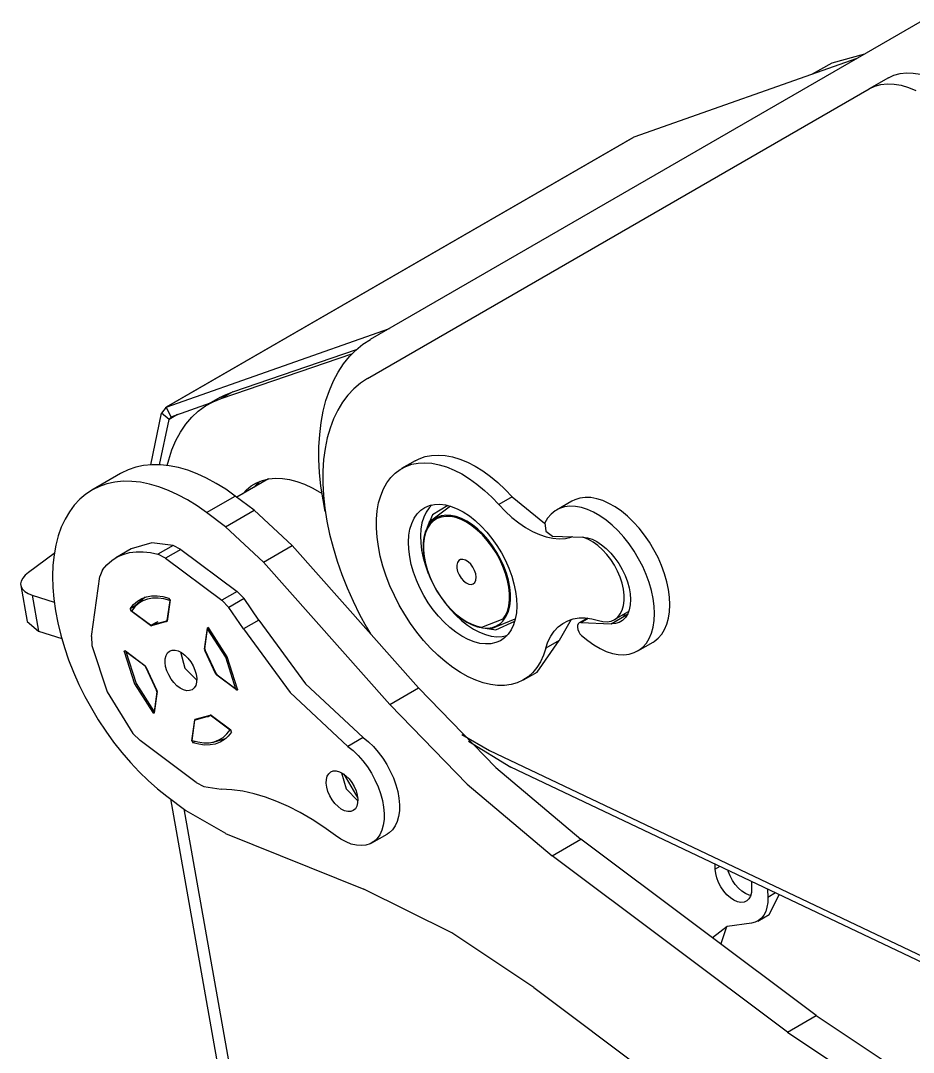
# Model space of a CAD drawing. Extents: x 0 to 258, y 0 to 184.
# Drawn here: x 20.85 to 37.32, y 141.47 to 160.5 of the extents above; entities that cross this region are included whole.
import ezdxf

# ---------------------------------------------------------------- set-up
doc = ezdxf.new("R2010")
doc.units = 0

msp = doc.modelspace()

# ---------------------------------------------------------------- linework, layer by layer
for p, q in [((27.304828, 154.625313), (37.485717, 160.504083)), ((36.414857, 159.885713), (35.812139, 159.722306)), ((36.273133, 159.803732), (32.162836, 158.353552)), ((35.812229, 159.72224), (35.450809, 159.513749)), ((36.858086, 159.448807), (36.960919, 159.497067)), ((36.960919, 159.497067), (37.072393, 159.528182)), ((37.072393, 159.528182), (37.191434, 159.541861)), ((37.191434, 159.541861), (37.316894, 159.537945)), ((37.316894, 159.537945), (37.447567, 159.516487)), ((36.858126, 159.448926), (36.504643, 159.244668)), ((36.607368, 159.292965), (36.718842, 159.32408)), ((36.718842, 159.32408), (36.83788, 159.337759)), ((36.83788, 159.337759), (36.963343, 159.333843)), ((36.963343, 159.333843), (37.094015, 159.312385)), ((37.094015, 159.312385), (37.22864, 159.273605)), ((27.251382, 153.901414), (36.504643, 159.244668)), ((36.504535, 159.244705), (36.607368, 159.292965)), ((37.22864, 159.273605), (37.365922, 159.217868)), ((32.143257, 158.344557), (23.516528, 153.364575)), ((32.162836, 158.353552), (23.536372, 153.373571)), ((32.147109, 158.346769), (32.143193, 158.344652)), ((32.162931, 158.353674), (32.147109, 158.346769)), ((23.536372, 153.373571), (27.652225, 154.825867)), ((27.16549, 154.534244), (27.305039, 154.625255)), ((24.550783, 153.536554), (26.962722, 154.357555)), ((24.762714, 153.659056), (27.043684, 154.435343)), ((26.915642, 154.306774), (27.035519, 154.427945)), ((27.035519, 154.427945), (27.16549, 154.534244)), ((26.707997, 154.021784), (26.806324, 154.17121)), ((26.806324, 154.17121), (26.915642, 154.306774)), ((26.62105, 153.859084), (26.707997, 154.021784)), ((26.545818, 153.683747), (26.62105, 153.859084)), ((27.120273, 153.815197), (26.999004, 153.713288)), ((27.251363, 153.901536), (27.120273, 153.815197)), ((24.52269, 153.550355), (24.611799, 153.597403)), ((24.762714, 153.659056), (24.550783, 153.536554)), ((24.611799, 153.597403), (24.762836, 153.659093)), ((26.482604, 153.496462), (26.545818, 153.683747)), ((26.888115, 153.596281), (26.788118, 153.464717)), ((26.999004, 153.713288), (26.888115, 153.596281)), ((23.625007, 153.195242), (24.351552, 153.451623)), ((24.126532, 153.300025), (24.258035, 153.395944)), ((24.258035, 153.395944), (24.399656, 153.474944)), ((24.522737, 153.550313), (24.310542, 153.427811)), ((24.399656, 153.474944), (24.550693, 153.536634)), ((26.431648, 153.297967), (26.482604, 153.496462)), ((26.788118, 153.464717), (26.699472, 153.319202)), ((23.251152, 152.311535), (23.449589, 153.261123)), ((23.53624, 153.37359), (23.449541, 153.261221)), ((23.587701, 153.147088), (23.449589, 153.261123)), ((23.625007, 153.195242), (23.536372, 153.373571)), ((23.74407, 153.237046), (23.587701, 153.147088)), ((24.005795, 153.187662), (24.126532, 153.300025)), ((26.393157, 153.089039), (26.431648, 153.297967)), ((26.699472, 153.319202), (26.62259, 153.160405)), ((23.413341, 152.312329), (23.587701, 153.147088)), ((23.624952, 153.195195), (23.587794, 153.147038)), ((23.798942, 152.91589), (23.896417, 153.059405)), ((23.896417, 153.059405), (24.005795, 153.187662)), ((26.36728, 152.870496), (26.393157, 153.089039)), ((26.62259, 153.160405), (26.55782, 152.989055)), ((23.713841, 152.75782), (23.798942, 152.91589)), ((26.354131, 152.643203), (26.36728, 152.870496)), ((26.55782, 152.989055), (26.505467, 152.805948)), ((23.641544, 152.585976), (23.713841, 152.75782)), ((26.353602, 152.408047), (26.354131, 152.643203)), ((26.505467, 152.805948), (26.465766, 152.611927)), ((23.582401, 152.401207), (23.641544, 152.585976)), ((26.465766, 152.611927), (26.438903, 152.40788)), ((28.201756, 152.424052), (28.311849, 152.462472)), ((28.311849, 152.462472), (28.429335, 152.484961)), ((28.429335, 152.484961), (28.553286, 152.491338)), ((28.553286, 152.491338), (28.682734, 152.481548)), ((28.682734, 152.481548), (28.816652, 152.455672)), ((28.816652, 152.455672), (28.953995, 152.413918)), ((22.972982, 152.266027), (22.834812, 152.218656)), ((23.118654, 152.297359), (22.972982, 152.266027)), ((23.271083, 152.312493), (23.118654, 152.297359)), ((23.429496, 152.311434), (23.271083, 152.312493)), ((23.593088, 152.294025), (23.429496, 152.311434)), ((23.55671, 152.299245), (23.582401, 152.401207)), ((23.761019, 152.260441), (23.593088, 152.294025)), ((23.932437, 152.210845), (23.761019, 152.260441)), ((26.365984, 152.165954), (26.353602, 152.408047)), ((26.438903, 152.40788), (26.425012, 152.194756)), ((27.852438, 152.22713), (27.95427, 152.281187)), ((28.126358, 152.386147), (27.878973, 152.243273)), ((27.95427, 152.281187), (28.064361, 152.31961)), ((28.064361, 152.31961), (28.181846, 152.3421)), ((28.126424, 152.386031), (28.201756, 152.424052)), ((28.181846, 152.3421), (28.305798, 152.348476)), ((28.305798, 152.348476), (28.435245, 152.338687)), ((28.435245, 152.338687), (28.569167, 152.31281)), ((28.569167, 152.31281), (28.706506, 152.271054)), ((28.706506, 152.271054), (28.846188, 152.213745)), ((28.953995, 152.413918), (29.093676, 152.356609)), ((29.093676, 152.356609), (29.234598, 152.284196)), ((29.234598, 152.284196), (29.37565, 152.197251)), ((22.695263, 152.150139), (22.165038, 151.844017)), ((22.704848, 152.155492), (22.695323, 152.150042)), ((22.834812, 152.218656), (22.704848, 152.155492)), ((24.106466, 152.145496), (23.932437, 152.210845)), ((24.282224, 152.064724), (24.106466, 152.145496)), ((24.458812, 151.96894), (24.282224, 152.064724)), ((25.428199, 152.050714), (25.550634, 152.062806)), ((25.550634, 152.062806), (25.678851, 152.058943)), ((26.391066, 151.917875), (26.365984, 152.165954)), ((26.425012, 152.194756), (26.424219, 151.97353)), ((27.604148, 151.976012), (27.676683, 152.073942)), ((27.676683, 152.073942), (27.759664, 152.157868)), ((27.759664, 152.157868), (27.852438, 152.22713)), ((28.846188, 152.213745), (28.98711, 152.141334)), ((28.98711, 152.141334), (29.128162, 152.054389)), ((29.37565, 152.197251), (29.515726, 152.096461)), ((29.515726, 152.096461), (29.653719, 151.982613)), ((22.304481, 151.912504), (22.174518, 151.84934)), ((22.442652, 151.959875), (22.304481, 151.912504)), ((22.588323, 151.991207), (22.442652, 151.959875)), ((22.740755, 152.006341), (22.588323, 151.991207)), ((22.899169, 152.005283), (22.740755, 152.006341)), ((23.062758, 151.987873), (22.899169, 152.005283)), ((23.230689, 151.954287), (23.062758, 151.987873)), ((23.402107, 151.904694), (23.230689, 151.954287)), ((23.576139, 151.839344), (23.402107, 151.904694)), ((24.635331, 151.858635), (24.458812, 151.96894)), ((25.423907, 152.050127), (24.839708, 151.712784)), ((25.014105, 151.846192), (25.10464, 151.920077)), ((25.10464, 151.920077), (25.204348, 151.979071)), ((25.159115, 151.897087), (25.226237, 151.968651)), ((25.190304, 151.932441), (25.159115, 151.897087)), ((25.271454, 152.008355), (25.190304, 151.932441)), ((25.204348, 151.979071), (25.312475, 152.022729)), ((25.226237, 151.968651), (25.271454, 152.008355)), ((25.312475, 152.022729), (25.428199, 152.050714)), ((25.413588, 152.04801), (25.406709, 152.040073)), ((25.678851, 152.058943), (25.811878, 152.039126)), ((25.811878, 152.039126), (25.948697, 152.003513)), ((25.948697, 152.003513), (26.088267, 151.952374)), ((26.088267, 151.952374), (26.229531, 151.886101)), ((26.229531, 151.886101), (26.371408, 151.805197)), ((26.428783, 151.664783), (26.391066, 151.917875)), ((26.424219, 151.97353), (26.43639, 151.745224)), ((27.542624, 151.864853), (27.604148, 151.976012)), ((29.128162, 152.054389), (29.268237, 151.953597)), ((29.268237, 151.953597), (29.406233, 151.839749)), ((29.653719, 151.982613), (29.788548, 151.856606)), ((22.053424, 151.770701), (21.941815, 151.676988)), ((22.174518, 151.84934), (22.053424, 151.770701)), ((23.751896, 151.758572), (23.576139, 151.839344)), ((23.928481, 151.662788), (23.751896, 151.758572)), ((24.280644, 151.428092), (24.810868, 151.73448)), ((24.810879, 151.734368), (24.635331, 151.858635)), ((25.160647, 151.472278), (24.810868, 151.73448)), ((24.946983, 151.774625), (25.014105, 151.846192)), ((26.371408, 151.805197), (26.410034, 151.780697)), ((26.43639, 151.745224), (26.461525, 151.510894)), ((27.454468, 151.606435), (27.4926, 151.741335)), ((27.4926, 151.741335), (27.542624, 151.864853)), ((29.406233, 151.839749), (29.541059, 151.713741)), ((29.541059, 151.713741), (29.67166, 151.576566)), ((29.919172, 151.719398), (29.671787, 151.576523)), ((29.788548, 151.856606), (29.919148, 151.71943)), ((29.919148, 151.71943), (30.516574, 151.237214)), ((31.165882, 151.695946), (31.074731, 151.667466)), ((31.264109, 151.70846), (31.165882, 151.695946)), ((31.368248, 151.704862), (31.264109, 151.70846)), ((31.477079, 151.685204), (31.368248, 151.704862)), ((31.589318, 151.64971), (31.477079, 151.685204)), ((21.84026, 151.568681), (21.749275, 151.44633)), ((21.941815, 151.676988), (21.84026, 151.568681)), ((24.105001, 151.552483), (23.928481, 151.662788)), ((24.280549, 151.428217), (24.105001, 151.552483)), ((26.469986, 151.449614), (26.428783, 151.664783)), ((26.461525, 151.510894), (26.499514, 151.271613)), ((27.428539, 151.461208), (27.454468, 151.606435)), ((28.230794, 151.471127), (28.306465, 151.5228)), ((28.306465, 151.5228), (28.390906, 151.559029)), ((28.3844, 151.517299), (28.329494, 151.43758)), ((28.435907, 151.571166), (28.3844, 151.517299)), ((28.78055, 151.547626), (28.387033, 151.249946)), ((28.390906, 151.559029), (28.483053, 151.579349)), ((28.417664, 151.553769), (28.432216, 151.570438)), ((28.731009, 151.561553), (28.449647, 151.386677)), ((28.483053, 151.579349), (28.58175, 151.58353)), ((28.58175, 151.58353), (28.685758, 151.571491)), ((28.685758, 151.571491), (28.793763, 151.543392)), ((28.793763, 151.543392), (28.904412, 151.499588)), ((28.904412, 151.499588), (29.016309, 151.440631)), ((29.67166, 151.576558), (29.790424, 151.452609)), ((30.791902, 151.504218), (30.708894, 151.46011)), ((31.016663, 151.6387), (30.733823, 151.475453)), ((30.883053, 151.532701), (30.791902, 151.504218)), ((30.98128, 151.545215), (30.883053, 151.532701)), ((31.08542, 151.541617), (30.98128, 151.545215)), ((31.074731, 151.667466), (31.016782, 151.638822)), ((31.194248, 151.521959), (31.08542, 151.541617)), ((31.306489, 151.486462), (31.194248, 151.521959)), ((31.703644, 151.598796), (31.589318, 151.64971)), ((31.818714, 151.53306), (31.703644, 151.598796)), ((31.933173, 151.453283), (31.818714, 151.53306)), ((21.669326, 151.310559), (21.60082, 151.162059)), ((21.749275, 151.44633), (21.669326, 151.310559)), ((24.630158, 151.166155), (24.280644, 151.428092)), ((24.630158, 151.166155), (25.160647, 151.472278)), ((25.86021, 150.821303), (25.160552, 151.47218)), ((27.413934, 151.14443), (27.414992, 151.306802)), ((27.414992, 151.306802), (27.428539, 151.461208)), ((28.065295, 151.230848), (28.109446, 151.324228)), ((28.109446, 151.324228), (28.164844, 151.404658)), ((28.164844, 151.404658), (28.230794, 151.471127)), ((28.285735, 151.345029), (28.253673, 151.240805)), ((28.329494, 151.43758), (28.285735, 151.345029)), ((28.449647, 151.386677), (28.347319, 151.152823)), ((28.531736, 151.337864), (28.462161, 151.293073)), ((28.533009, 151.318732), (28.464492, 151.274618)), ((28.609984, 151.36691), (28.531736, 151.337864)), ((28.610069, 151.347336), (28.533009, 151.318732)), ((28.634405, 151.372387), (28.609984, 151.36691)), ((28.694452, 151.359983), (28.610069, 151.347336)), ((28.695574, 151.379785), (28.63432, 151.372403)), ((28.752404, 151.359454), (28.694452, 151.359983)), ((28.787347, 151.376213), (28.695574, 151.379785)), ((28.784749, 151.356367), (28.752324, 151.359436)), ((28.879694, 151.336761), (28.784749, 151.356367)), ((28.883758, 151.35629), (28.787347, 151.376213)), ((28.977715, 151.30136), (28.879694, 151.336761)), ((28.983287, 151.320338), (28.883758, 151.35629)), ((29.077259, 151.250721), (28.977715, 151.30136)), ((29.084368, 151.268919), (28.983287, 151.320338)), ((29.016309, 151.440631), (29.128051, 151.367262)), ((29.128051, 151.367262), (29.238231, 151.2804)), ((29.790424, 151.452609), (29.913336, 151.340039)), ((29.913336, 151.340039), (30.039195, 151.239947)), ((30.571115, 151.327265), (30.517963, 151.24009)), ((30.63501, 151.400893), (30.571115, 151.327265)), ((30.708894, 151.46011), (30.63501, 151.400893)), ((31.420816, 151.435548), (31.306489, 151.486462)), ((31.535886, 151.369815), (31.420816, 151.435548)), ((31.650344, 151.290036), (31.535886, 151.369815)), ((32.045671, 151.360396), (31.933173, 151.453283)), ((32.154885, 151.255497), (32.045671, 151.360396)), ((21.60082, 151.162059), (21.544107, 151.001587)), ((25.32988, 150.515149), (24.630222, 151.166026)), ((26.499514, 151.271613), (26.550184, 151.02849)), ((27.425417, 150.975372), (27.413934, 151.14443)), ((28.012815, 151.010088), (28.032949, 151.125695)), ((28.032949, 151.125695), (28.065295, 151.230848)), ((28.233723, 151.126222), (28.226103, 151.002722)), ((28.253673, 151.240805), (28.233723, 151.126222)), ((28.353264, 151.159313), (28.315659, 151.072458)), ((28.357249, 151.142893), (28.320215, 151.057356)), ((28.386972, 151.250028), (28.328499, 151.106624)), ((28.402358, 151.23324), (28.353264, 151.159313)), ((28.405596, 151.215696), (28.357249, 151.142893)), ((28.462161, 151.293073), (28.402358, 151.23324)), ((28.464492, 151.274618), (28.405596, 151.215696)), ((29.17676, 151.185647), (29.077259, 151.250721)), ((29.185402, 151.202842), (29.084368, 151.268919)), ((29.274645, 151.107164), (29.17676, 151.185647)), ((29.2848, 151.12315), (29.185402, 151.202842)), ((29.238231, 151.2804), (29.345464, 151.181144)), ((29.380992, 151.031096), (29.2848, 151.12315)), ((29.345464, 151.181144), (29.4484, 151.070736)), ((30.039195, 151.239947), (30.166785, 151.153307)), ((30.166785, 151.153307), (30.294862, 151.080957)), ((30.517937, 151.240048), (30.537145, 151.088487)), ((31.762842, 151.197151), (31.650344, 151.290036)), ((31.872057, 151.092252), (31.762842, 151.197151)), ((32.259533, 151.139821), (32.154885, 151.255497)), ((32.358379, 151.014726), (32.259533, 151.139821)), ((21.544107, 151.001587), (21.499474, 150.829963)), ((26.550184, 151.02849), (26.613303, 150.782642)), ((27.449308, 150.800954), (27.425417, 150.975372)), ((28.005142, 150.885483), (28.012815, 151.010088)), ((28.226103, 151.002722), (28.230945, 150.871854)), ((28.290127, 150.974039), (28.277083, 150.865615)), ((28.29508, 150.960431), (28.282248, 150.853654)), ((28.315659, 151.072458), (28.290127, 150.974039)), ((28.320215, 151.057356), (28.29508, 150.960431)), ((29.369377, 151.01651), (29.274645, 151.107164)), ((29.459457, 150.915114), (29.369377, 151.01651)), ((29.472461, 150.928136), (29.380992, 151.031096)), ((29.4484, 151.070736), (29.545745, 150.950568)), ((29.557765, 150.815892), (29.472461, 150.928136)), ((29.545745, 150.950568), (29.636275, 150.82215)), ((30.294862, 151.080957), (30.422182, 151.023601)), ((30.422182, 151.023601), (30.547504, 150.981799)), ((30.537145, 151.088487), (30.659354, 150.996809)), ((30.547504, 150.981799), (30.669612, 150.955949)), ((30.659476, 150.996822), (31.222508, 150.974862)), ((30.669612, 150.955949), (30.787319, 150.946318)), ((30.787319, 150.946318), (30.899479, 150.952986)), ((30.899479, 150.952986), (31.005005, 150.975899)), ((31.017192, 150.982799), (31.005021, 150.97592)), ((31.030156, 150.982535), (31.005021, 150.97592)), ((31.240148, 150.967191), (31.211539, 150.975367)), ((31.222392, 150.974944), (31.304857, 150.963725)), ((31.326233, 150.932695), (31.240148, 150.967191)), ((31.304857, 150.963725), (31.390965, 150.936471)), ((31.413315, 150.883311), (31.326233, 150.932695)), ((31.390965, 150.936471), (31.478966, 150.893749)), ((31.976705, 150.976574), (31.872057, 151.092252)), ((32.07555, 150.851479), (31.976705, 150.976574)), ((32.450261, 150.881686), (32.358379, 151.014726)), ((21.499474, 150.829963), (21.467148, 150.648057)), ((22.889731, 150.760285), (22.606892, 150.597037)), ((23.27198, 150.870612), (22.889787, 150.760232)), ((23.667012, 150.82366), (23.27198, 150.870612)), ((23.667076, 150.823785), (23.384237, 150.660273)), ((23.807305, 150.751024), (23.524466, 150.587777)), ((23.807313, 150.751054), (23.667012, 150.82366)), ((23.807305, 150.751024), (24.842354, 149.975003)), ((25.32998, 150.515281), (25.860204, 150.821404)), ((28.188535, 148.194888), (25.860204, 150.821404)), ((26.613303, 150.782642), (26.688582, 150.535201)), ((27.485432, 150.622554), (27.449308, 150.800954)), ((28.010037, 150.753448), (28.005142, 150.885483)), ((28.02742, 150.615643), (28.010037, 150.753448)), ((28.230945, 150.871854), (28.248169, 150.735266)), ((28.248169, 150.735266), (28.277567, 150.594677)), ((28.277083, 150.865615), (28.276818, 150.748892)), ((28.276818, 150.748892), (28.289148, 150.62571)), ((28.282248, 150.853654), (28.281983, 150.738703)), ((28.281983, 150.738703), (28.294127, 150.617394)), ((29.543464, 150.804573), (29.459457, 150.915114)), ((29.620077, 150.686633), (29.543464, 150.804573)), ((29.635558, 150.696134), (29.557765, 150.815892)), ((29.636275, 150.82215), (29.718854, 150.687096)), ((31.499617, 150.820044), (31.413315, 150.883311)), ((31.478966, 150.893749), (31.567064, 150.836421)), ((31.583383, 150.744188), (31.499617, 150.820044)), ((31.567064, 150.836421), (31.653472, 150.765661)), ((31.662901, 150.657283), (31.583383, 150.744188)), ((31.653472, 150.765661), (31.736424, 150.682908)), ((32.167432, 150.718441), (32.07555, 150.851479)), ((32.534096, 150.742269), (32.450261, 150.881686)), ((32.608902, 150.598111), (32.534096, 150.742269)), ((21.471302, 150.677206), (20.997434, 150.326633)), ((21.467148, 150.648057), (21.447304, 150.4568)), ((22.439556, 150.468572), (22.530552, 150.546838)), ((22.530552, 150.546838), (22.6309, 150.610237)), ((22.6309, 150.610237), (22.739869, 150.658304)), ((22.739869, 150.658304), (22.856656, 150.690686)), ((22.856656, 150.690686), (22.980409, 150.707143)), ((22.980409, 150.707143), (23.110219, 150.707673)), ((23.110219, 150.707673), (23.245135, 150.692036)), ((23.245135, 150.692036), (23.384171, 150.660479)), ((23.524468, 150.587771), (23.384171, 150.660381)), ((23.524466, 150.587777), (24.559514, 149.811755)), ((27.533507, 150.441571), (27.485432, 150.622554)), ((28.057079, 150.473797), (28.02742, 150.615643)), ((28.277567, 150.594677), (28.318768, 150.451855)), ((28.289148, 150.62571), (28.313992, 150.498017)), ((28.294127, 150.617394), (28.318575, 150.491638)), ((28.931741, 150.544835), (28.907346, 150.509701)), ((28.966726, 150.564414), (28.931741, 150.544835)), ((29.009711, 150.56706), (28.966726, 150.564414)), ((29.057505, 150.552481), (29.009711, 150.56706)), ((29.106569, 150.521792), (29.057505, 150.552481)), ((29.688085, 150.563155), (29.620077, 150.686633)), ((29.704617, 150.570751), (29.635558, 150.696134)), ((29.746415, 150.436083), (29.688085, 150.563155)), ((29.763846, 150.441719), (29.704617, 150.570751)), ((29.718854, 150.687096), (29.79244, 150.547108)), ((29.79244, 150.547108), (29.856106, 150.403942)), ((31.736553, 150.561107), (31.662901, 150.657283)), ((31.736424, 150.682908), (31.814235, 150.589843)), ((31.802837, 150.457618), (31.736553, 150.561107)), ((31.814235, 150.589843), (31.885323, 150.488362)), ((32.251268, 150.579022), (32.167432, 150.718441)), ((32.326073, 150.434866), (32.251268, 150.579022)), ((32.673794, 150.450916), (32.608902, 150.598111)), ((21.447304, 150.4568), (21.440028, 150.257164)), ((22.358583, 150.376012), (22.310633, 150.251206)), ((22.358583, 150.376012), (22.439556, 150.468572)), ((27.658311, 147.888766), (25.32998, 150.515281)), ((26.688582, 150.535201), (26.775672, 150.287311)), ((27.593149, 150.259429), (27.533507, 150.441571)), ((28.098648, 150.3297), (28.057079, 150.473797)), ((28.313992, 150.498017), (28.350939, 150.367818)), ((28.318575, 150.491638), (28.35496, 150.363421)), ((28.318773, 150.451855), (28.371253, 150.308594)), ((28.350851, 150.367832), (28.39932, 150.237188)), ((28.354881, 150.36332), (28.402614, 150.234662)), ((28.907346, 150.509701), (28.89536, 150.461634)), ((28.89536, 150.461634), (28.896683, 150.404196)), ((28.896683, 150.404196), (28.911182, 150.341651)), ((29.153257, 150.477276), (29.106569, 150.521792)), ((29.194112, 150.42223), (29.153257, 150.477276)), ((29.226102, 150.360743), (29.194112, 150.42223)), ((29.246846, 150.29737), (29.226102, 150.360743)), ((29.794149, 150.307425), (29.746415, 150.436083)), ((29.812315, 150.311076), (29.763846, 150.441719)), ((29.856106, 150.403942), (29.90906, 150.259403)), ((31.860399, 150.348927), (31.802837, 150.457618)), ((31.885323, 150.488362), (31.948235, 150.380534)), ((31.948235, 150.380534), (32.001697, 150.268552)), ((32.390965, 150.287668), (32.326073, 150.434866)), ((32.728009, 150.302411), (32.673794, 150.450916)), ((20.86116, 150.165484), (20.850577, 150.112414)), ((20.889724, 150.21975), (20.86116, 150.165484)), ((20.935558, 150.273881), (20.889724, 150.21975)), ((20.997537, 150.326538), (20.935558, 150.273881)), ((21.440028, 150.257164), (21.445373, 150.050171)), ((22.156042, 149.14527), (22.310559, 150.251227)), ((26.775672, 150.287311), (26.874171, 150.040114)), ((27.663896, 150.077568), (27.593149, 150.259429)), ((28.151599, 150.185158), (28.098648, 150.3297)), ((28.215268, 150.041992), (28.151599, 150.185158)), ((28.371253, 150.308594), (28.373105, 150.304308)), ((28.39932, 150.237188), (28.458552, 150.108159)), ((28.402614, 150.234662), (28.460944, 150.10759)), ((28.911135, 150.34172), (28.937755, 150.278702)), ((28.937755, 150.278702), (28.974518, 150.219887)), ((28.974518, 150.219887), (29.018701, 150.169638)), ((29.018701, 150.169638), (29.06703, 150.131681)), ((29.23105, 150.141573), (29.249412, 150.183565)), ((29.25481, 150.236815), (29.246846, 150.29737)), ((29.249412, 150.183565), (29.25481, 150.236815)), ((29.830534, 150.179208), (29.794149, 150.307425)), ((29.849262, 150.18088), (29.812315, 150.311076)), ((29.854982, 150.053451), (29.830534, 150.179208)), ((29.874106, 150.053184), (29.849262, 150.18088)), ((29.90906, 150.2594), (29.950626, 150.1153)), ((31.908067, 150.237249), (31.860399, 150.348927)), ((31.94487, 150.124862), (31.908067, 150.237249)), ((32.001697, 150.268552), (32.044618, 150.154694)), ((32.445181, 150.139163), (32.390965, 150.287668)), ((32.770911, 150.154345), (32.728009, 150.302411)), ((20.850577, 150.112414), (20.858223, 150.061849)), ((20.852707, 150.083217), (20.970711, 149.418055)), ((20.858223, 150.061849), (20.883914, 150.015034)), ((20.883914, 150.015034), (20.927025, 149.973124)), ((20.927025, 149.973124), (20.98649, 149.937146)), ((21.445373, 150.050171), (21.463285, 149.836869)), ((24.842354, 149.975003), (24.559514, 149.811755)), ((24.974296, 149.843441), (24.842245, 149.975045)), ((26.874171, 150.040114), (26.983629, 149.794747)), ((27.745184, 149.897411), (27.663896, 150.077568)), ((28.288854, 149.902004), (28.215268, 150.041992)), ((28.458552, 150.108159), (28.527609, 149.982776)), ((28.460944, 150.10759), (28.528953, 149.984112)), ((28.527609, 149.982776), (28.605401, 149.863018)), ((28.528953, 149.984112), (28.605565, 149.866172)), ((29.06703, 150.131681), (29.115912, 150.108821)), ((29.115912, 150.108821), (29.161729, 150.102762)), ((29.161729, 150.102762), (29.201081, 150.113954)), ((29.201081, 150.113954), (29.23105, 150.141573)), ((29.867126, 149.932143), (29.854982, 150.053451)), ((29.886435, 149.930005), (29.874106, 150.053184)), ((29.950626, 150.1153), (29.980288, 149.973457)), ((29.980288, 149.973457), (29.997671, 149.835649)), ((31.970058, 150.014058), (31.94487, 150.124862)), ((31.983129, 149.907095), (31.970058, 150.014058)), ((32.044618, 150.154694), (32.076119, 150.041281)), ((32.076119, 150.041281), (32.095566, 149.930619)), ((32.48808, 149.991097), (32.445181, 150.139163)), ((32.519163, 149.845214), (32.48808, 149.991097)), ((32.801992, 150.008459), (32.770911, 150.154345)), ((32.820883, 149.866476), (32.801992, 150.008459)), ((20.98649, 149.937146), (21.060846, 149.907989)), ((21.060933, 149.908063), (21.470243, 149.779476)), ((21.060933, 149.908063), (21.178673, 149.242901)), ((21.463285, 149.836869), (21.493696, 149.61835)), ((22.933504, 149.731935), (23.004036, 149.794782)), ((23.145694, 149.86827), (22.95983, 149.703112)), ((23.004036, 149.794782), (23.083737, 149.843055)), ((23.104223, 149.80159), (23.025605, 149.753335)), ((23.083737, 149.843055), (23.171697, 149.876202)), ((23.191213, 149.834565), (23.104223, 149.80159)), ((23.143731, 149.867582), (23.127591, 149.858321)), ((23.171697, 149.876202), (23.266907, 149.89385)), ((23.285531, 149.851868), (23.191213, 149.834565)), ((23.266907, 149.89385), (23.368285, 149.895702)), ((23.386062, 149.853191), (23.285531, 149.851868)), ((23.368285, 149.895702), (23.474669, 149.881917)), ((23.491602, 149.838718), (23.386062, 149.853191)), ((23.474669, 149.881917), (23.584849, 149.852554)), ((23.600898, 149.808514), (23.491602, 149.838718)), ((23.60093, 149.80858), (23.549072, 149.438428)), ((23.605957, 149.817311), (23.551718, 149.429432)), ((23.606008, 149.817425), (23.584841, 149.852622)), ((23.606486, 149.813607), (23.60093, 149.80858)), ((24.691454, 149.680159), (24.559403, 149.811763)), ((24.974381, 149.843505), (24.691541, 149.680257)), ((25.246674, 149.447466), (24.974296, 149.843441)), ((26.983629, 149.794747), (27.103536, 149.552342)), ((27.836378, 149.720381), (27.745184, 149.897411)), ((28.371431, 149.76695), (28.288854, 149.902004)), ((28.605401, 149.863018), (28.690705, 149.750774)), ((28.605565, 149.866172), (28.689573, 149.755631)), ((29.854029, 149.710412), (29.866862, 149.817192)), ((29.866862, 149.817192), (29.867126, 149.932143)), ((29.873127, 149.704855), (29.886171, 149.813281)), ((29.886171, 149.813281), (29.886435, 149.930005)), ((29.997671, 149.835649), (30.002566, 149.703614)), ((31.97191, 149.713296), (31.983658, 149.806154)), ((31.983658, 149.806154), (31.983129, 149.907095)), ((32.095566, 149.930619), (32.102551, 149.82496)), ((32.102551, 149.82496), (32.096942, 149.726459)), ((32.538055, 149.703228), (32.519163, 149.845214)), ((32.827365, 149.730062), (32.820883, 149.866476)), ((21.493696, 149.61835), (21.536442, 149.395725)), ((22.872943, 149.65523), (22.933504, 149.731935)), ((22.872943, 149.65523), (22.885802, 149.617728)), ((22.962491, 149.70698), (22.873062, 149.655122)), ((22.909046, 149.631045), (22.885762, 149.617816)), ((23.249035, 149.345295), (22.885762, 149.617816)), ((22.95629, 149.690372), (22.897108, 149.613453)), ((23.243479, 149.353762), (22.897139, 149.613318)), ((22.959846, 149.703011), (22.911427, 149.634484)), ((23.025605, 149.753335), (22.95629, 149.690372)), ((24.963832, 149.284187), (24.691454, 149.680159)), ((27.93676, 149.547868), (27.836378, 149.720381)), ((28.461963, 149.638535), (28.371431, 149.76695)), ((28.559308, 149.518367), (28.461963, 149.638535)), ((28.689573, 149.755631), (28.779653, 149.654235)), ((28.690705, 149.750774), (28.782174, 149.647811)), ((28.696817, 149.743373), (28.775354, 149.6477)), ((28.775354, 149.6477), (28.877379, 149.538271)), ((28.779653, 149.654235), (28.874384, 149.563581)), ((28.782174, 149.647811), (28.878366, 149.55576)), ((29.79186, 149.527953), (29.828894, 149.61349)), ((29.809989, 149.519581), (29.847595, 149.606438)), ((29.828894, 149.61349), (29.854029, 149.710412)), ((29.847595, 149.606438), (29.873127, 149.704855)), ((30.002566, 149.703614), (29.994893, 149.579009)), ((31.806178, 149.455626), (32.053828, 149.598501)), ((31.912392, 149.559187), (31.947992, 149.63041)), ((31.947992, 149.63041), (31.97191, 149.713296)), ((32.078871, 149.637119), (32.048676, 149.558758)), ((32.053727, 149.598377), (32.056744, 149.600229)), ((32.056744, 149.600229), (32.069629, 149.608351)), ((32.096942, 149.726459), (32.078871, 149.637119)), ((32.544537, 149.566814), (32.538055, 149.703228)), ((32.802944, 149.480283), (32.821359, 149.600824)), ((32.821359, 149.600824), (32.827365, 149.730062)), ((20.970647, 149.418039), (21.178797, 149.242835)), ((23.25856, 149.350851), (23.359631, 149.40906)), ((23.259618, 149.351645), (23.359101, 149.408795)), ((23.538383, 149.428816), (23.259719, 149.35155)), ((23.540978, 149.419722), (23.265251, 149.343271)), ((23.382385, 149.416468), (23.312006, 149.375722)), ((23.538383, 149.428816), (23.545882, 149.431287)), ((23.550659, 149.425199), (23.54087, 149.419643)), ((23.540978, 149.419722), (23.548477, 149.422193)), ((23.544045, 149.429962), (23.552512, 149.434724)), ((23.545882, 149.431287), (23.549151, 149.438473)), ((23.548477, 149.422193), (23.551747, 149.429379)), ((23.549072, 149.438428), (23.553305, 149.440809)), ((25.246637, 149.447424), (24.963797, 149.284176)), ((25.246674, 149.447466), (26.103297, 148.271253)), ((27.103536, 149.552342), (27.233343, 149.314016)), ((28.045538, 149.381233), (27.93676, 149.547868)), ((28.662244, 149.407959), (28.559308, 149.518367)), ((28.769474, 149.308701), (28.662244, 149.407959)), ((28.874384, 149.563581), (28.972272, 149.485098)), ((28.877379, 149.538271), (28.983662, 149.439891)), ((28.878366, 149.55576), (28.977765, 149.476065)), ((28.972272, 149.485098), (29.071771, 149.420024)), ((28.977765, 149.476065), (29.078798, 149.409988)), ((28.983662, 149.439891), (29.092866, 149.353801)), ((29.071771, 149.420024), (29.171315, 149.369385)), ((29.078798, 149.409988), (29.17988, 149.358569)), ((29.357627, 149.315241), (29.75485, 149.469697)), ((29.52274, 149.282634), (29.975039, 149.471178)), ((29.618542, 149.265372), (29.964601, 149.42468)), ((29.701098, 149.385797), (29.745815, 149.428086)), ((29.745815, 149.428112), (29.760896, 149.445654)), ((29.75485, 149.469697), (29.79186, 149.527953)), ((29.760896, 149.445654), (29.809989, 149.519581)), ((29.974759, 149.463405), (29.942411, 149.358252)), ((29.994893, 149.579009), (29.974759, 149.463405)), ((31.006606, 149.458312), (30.786785, 149.069856)), ((30.84979, 149.386329), (30.942341, 149.435145)), ((30.942341, 149.435145), (31.043163, 149.468165)), ((31.043163, 149.468165), (31.151274, 149.485072)), ((31.151274, 149.485072), (31.265625, 149.485601)), ((31.306646, 149.482084), (31.152129, 149.39292)), ((31.182299, 149.399844), (31.155571, 149.394685)), ((31.182292, 149.399799), (31.321727, 149.480232)), ((31.182292, 149.399799), (31.745324, 149.378103)), ((31.265625, 149.485601), (31.385102, 149.469937)), ((31.385102, 149.469937), (31.508546, 149.438132)), ((31.508546, 149.438211), (31.59194, 149.419029)), ((31.59194, 149.419029), (31.67091, 149.415828)), ((31.67091, 149.415828), (31.74385, 149.42866)), ((31.74385, 149.42866), (31.809269, 149.457272)), ((31.745324, 149.378103), (32.028163, 149.541351)), ((31.809269, 149.457272), (31.865834, 149.501079)), ((31.892718, 149.404196), (31.822469, 149.383003)), ((31.865834, 149.501079), (31.912392, 149.559187)), ((31.954644, 149.441101), (31.892718, 149.404196)), ((32.006984, 149.492972), (31.954644, 149.441101)), ((31.959372, 149.543997), (32.028163, 149.541351)), ((32.048676, 149.558758), (32.006984, 149.492972)), ((32.039276, 149.541086), (32.028163, 149.541351)), ((32.520116, 149.317035), (32.538531, 149.437576)), ((32.538531, 149.437576), (32.544537, 149.566814)), ((32.772337, 149.369856), (32.802944, 149.480283)), ((21.178673, 149.242901), (21.608356, 149.107964)), ((21.536442, 149.395725), (21.591311, 149.170128)), ((23.243426, 149.353696), (23.259724, 149.351579)), ((23.248961, 149.345417), (23.265259, 149.3433)), ((23.256972, 149.350058), (23.249035, 149.345295)), ((24.244132, 148.910321), (24.298371, 149.298199)), ((24.248629, 148.914025), (24.300223, 149.284176)), ((24.298358, 149.298289), (24.299416, 149.302364)), ((24.313188, 149.30693), (24.298371, 149.298199)), ((24.299416, 149.302364), (24.301533, 149.305459)), ((24.300223, 149.284176), (24.305779, 149.289203)), ((24.633455, 148.761503), (24.300242, 149.284137)), ((24.301533, 149.305459), (24.304443, 149.307311)), ((24.304443, 149.307311), (24.307989, 149.307841)), ((24.319503, 149.300842), (24.305745, 149.289227)), ((24.307989, 149.307841), (24.31201, 149.307047)), ((24.31201, 149.307047), (24.316244, 149.305195)), ((24.316244, 149.305195), (24.32045, 149.302073)), ((24.320826, 149.301636), (24.319503, 149.300842)), ((24.32045, 149.302073), (24.324393, 149.297945)), ((24.659863, 148.768679), (24.324409, 149.298088)), ((24.963832, 149.284187), (25.820454, 148.107972)), ((27.233343, 149.314016), (27.304351, 149.192414)), ((28.161857, 149.221785), (28.045538, 149.381233)), ((28.284801, 149.070777), (28.161857, 149.221785)), ((28.879655, 149.221841), (28.769474, 149.308701)), ((28.991396, 149.148472), (28.879655, 149.221841)), ((29.092866, 149.353801), (29.203621, 149.281078)), ((29.171315, 149.369385), (29.269335, 149.333981)), ((29.17988, 149.358569), (29.279411, 149.32262)), ((29.203621, 149.281078), (29.314529, 149.222642)), ((29.269335, 149.333981), (29.357627, 149.315249)), ((29.279411, 149.32262), (29.375819, 149.302697)), ((29.314529, 149.222642), (29.424198, 149.179227)), ((29.369369, 149.303491), (29.522827, 149.282589)), ((29.375819, 149.302697), (29.467593, 149.299125)), ((29.418772, 149.29681), (29.618542, 149.265372)), ((29.467593, 149.299125), (29.553275, 149.311958)), ((29.553275, 149.311958), (29.631523, 149.341003)), ((29.631523, 149.341003), (29.701098, 149.385797)), ((29.89826, 149.264872), (29.842861, 149.184442)), ((29.942411, 149.358252), (29.89826, 149.264872)), ((30.6303, 149.150586), (30.693006, 149.243354)), ((30.693006, 149.243354), (30.766407, 149.322192)), ((30.766407, 149.322192), (30.84979, 149.386329)), ((31.123663, 149.349677), (31.121281, 149.31396)), ((31.121281, 149.31396), (31.128743, 149.273564)), ((31.13541, 149.377434), (31.123663, 149.349677)), ((31.128743, 149.273564), (31.145226, 149.232194)), ((31.155571, 149.394685), (31.13541, 149.377434)), ((31.145226, 149.232194), (31.169197, 149.193649)), ((31.822469, 149.383003), (31.745327, 149.377976)), ((32.489509, 149.206609), (32.520116, 149.317035)), ((32.676117, 149.184418), (32.729896, 149.270847)), ((32.729896, 149.270847), (32.772337, 149.369856)), ((21.591311, 149.170128), (21.658018, 148.942711)), ((22.156011, 149.145366), (22.16326, 148.97916)), ((28.413404, 148.9294), (28.284801, 149.070777)), ((29.103296, 149.089512), (28.991396, 149.148472)), ((29.213942, 149.04571), (29.103296, 149.089512)), ((29.32195, 149.017609), (29.213942, 149.04571)), ((29.425955, 149.00557), (29.32195, 149.017609)), ((29.424198, 149.179227), (29.531249, 149.151377)), ((29.616802, 149.030071), (29.524653, 149.009751)), ((29.531249, 149.151377), (29.634333, 149.139444)), ((29.701243, 149.066298), (29.616802, 149.030071)), ((29.634333, 149.139444), (29.732157, 149.143572)), ((29.776911, 149.117971), (29.701243, 149.066298)), ((29.732157, 149.143572), (29.823491, 149.163706)), ((29.842861, 149.184442), (29.776911, 149.117971)), ((29.822864, 149.161674), (29.801168, 149.157177)), ((29.823491, 149.163706), (29.825343, 149.164236)), ((30.376239, 148.488816), (30.786785, 149.069856)), ((30.539299, 148.926984), (30.578897, 149.044787)), ((30.78674, 149.069864), (30.539355, 148.926989)), ((30.578897, 149.044787), (30.6303, 149.150586)), ((31.169197, 149.193649), (31.198479, 149.161468)), ((31.198598, 149.161463), (31.310945, 149.067861)), ((31.310945, 149.067861), (31.425327, 148.987312)), ((32.233744, 148.877512), (32.516584, 149.04076)), ((32.328801, 148.948341), (32.393285, 149.021173)), ((32.393285, 149.021173), (32.447067, 149.107599)), ((32.447067, 149.107599), (32.489509, 149.206609)), ((32.516644, 149.040673), (32.537203, 149.053214)), ((32.537203, 149.053214), (32.61163, 149.111589)), ((32.61163, 149.111589), (32.676117, 149.184418)), ((21.658018, 148.942711), (21.736226, 148.714632)), ((22.163271, 148.97916), (22.449369, 148.124251)), ((22.762184, 148.870104), (22.762713, 148.874575)), ((22.762448, 148.864997), (22.762184, 148.870104)), ((22.762448, 148.864997), (22.953826, 148.268191)), ((22.783369, 148.877248), (22.762467, 148.865077)), ((22.762713, 148.874575), (22.7643, 148.878174)), ((22.7643, 148.878174), (22.766946, 148.880555)), ((22.766946, 148.880555), (22.7702, 148.881878)), ((22.7702, 148.881878), (22.77401, 148.881828)), ((22.77401, 148.881828), (22.778164, 148.880505)), ((22.778164, 148.880505), (22.782424, 148.877859)), ((22.78231, 148.878041), (23.145583, 148.605521)), ((22.792621, 148.866114), (22.980235, 148.275368)), ((22.795804, 148.870633), (22.792629, 148.866135)), ((22.792629, 148.866135), (23.138968, 148.606315)), ((23.533634, 148.794102), (23.560841, 148.841415)), ((23.560841, 148.841415), (23.598798, 148.874612)), ((23.598798, 148.874612), (23.645846, 148.892234)), ((23.645846, 148.892234), (23.699935, 148.893557)), ((23.699935, 148.893557), (23.758693, 148.878449)), ((23.758693, 148.878449), (23.819558, 148.847614)), ((23.798137, 148.860134), (23.881154, 148.561333)), ((23.819558, 148.847614), (23.879867, 148.802395)), ((24.244097, 148.910239), (24.250394, 148.887802)), ((24.248365, 148.912702), (24.244132, 148.910321)), ((24.2485, 148.914088), (24.254797, 148.891652)), ((24.454427, 148.451608), (24.250381, 148.887802)), ((24.255509, 148.890741), (24.250482, 148.887831)), ((24.461008, 148.450806), (24.254784, 148.891649)), ((28.546656, 148.798764), (28.413404, 148.9294)), ((29.524653, 149.009751), (29.425955, 149.00557)), ((30.539299, 148.926984), (30.496331, 148.79655)), ((31.425327, 148.987312), (31.540399, 148.920756)), ((31.540399, 148.920756), (31.654805, 148.868982)), ((31.654805, 148.868982), (31.767197, 148.832597)), ((31.767197, 148.832597), (31.876258, 148.812039)), ((32.079291, 148.819156), (32.170874, 148.846736)), ((32.170874, 148.846736), (32.254374, 148.889966)), ((32.254374, 148.889966), (32.328801, 148.948341)), ((21.736226, 148.714632), (21.825536, 148.487054)), ((23.515721, 148.665928), (23.518367, 148.734741)), ((23.525775, 148.590667), (23.515721, 148.665928)), ((23.518367, 148.734741), (23.533634, 148.794102)), ((23.879867, 148.802395), (23.936982, 148.744763)), ((23.936982, 148.744763), (23.988412, 148.677244)), ((23.988412, 148.677244), (24.031907, 148.602783)), ((24.821068, 148.170758), (24.633455, 148.761503)), ((24.851241, 148.171872), (24.659863, 148.768679)), ((28.683501, 148.679901), (28.546656, 148.798764)), ((28.82287, 148.573745), (28.683501, 148.679901)), ((30.441618, 148.677903), (30.375591, 148.57198)), ((30.496331, 148.79655), (30.441618, 148.677903)), ((31.876258, 148.812039), (31.980697, 148.807541)), ((31.980697, 148.807541), (32.079291, 148.819156)), ((21.825536, 148.487054), (21.925493, 148.261134)), ((23.152684, 148.586066), (23.138952, 148.606439)), ((23.138968, 148.606315), (23.142143, 148.608167)), ((23.159262, 148.585262), (23.14553, 148.605635)), ((23.152684, 148.586066), (23.358906, 148.145223)), ((23.158018, 148.589117), (23.152727, 148.585942)), ((23.159262, 148.585262), (23.363311, 148.14907)), ((23.548133, 148.51225), (23.525775, 148.590667)), ((23.58179, 148.434103), (23.548133, 148.51225)), ((23.881154, 148.561333), (24.098394, 148.340017)), ((24.031907, 148.602783), (24.065567, 148.524635)), ((24.065567, 148.524635), (24.087924, 148.446218)), ((24.087924, 148.446218), (24.097979, 148.370958)), ((24.454427, 148.451608), (24.468159, 148.431235)), ((24.459767, 148.454709), (24.454475, 148.451534)), ((24.461008, 148.450806), (24.474739, 148.430433)), ((28.963663, 148.481127), (28.82287, 148.573745)), ((29.10477, 148.402782), (28.963663, 148.481127)), ((30.128722, 148.345965), (30.376107, 148.48884)), ((30.29877, 148.479609), (30.211759, 148.401522)), ((30.375591, 148.57198), (30.29877, 148.479609)), ((21.925493, 148.261134), (22.035588, 148.038025)), ((22.953826, 148.268191), (23.289281, 147.738781)), ((22.980235, 148.275368), (23.31345, 147.752733)), ((23.625285, 148.359641), (23.58179, 148.434103)), ((23.676715, 148.29212), (23.625285, 148.359641)), ((23.733833, 148.234491), (23.676715, 148.29212)), ((24.095333, 148.302142), (24.080066, 148.242783)), ((24.097979, 148.370958), (24.095333, 148.302142)), ((24.471673, 148.433277), (24.468233, 148.431161)), ((24.831241, 148.158905), (24.468233, 148.431161)), ((24.821187, 148.170811), (24.474848, 148.430367)), ((26.103297, 148.271253), (27.169224, 147.280757)), ((29.245084, 148.339324), (29.10477, 148.402782)), ((29.3835, 148.291249), (29.245084, 148.339324)), ((29.51893, 148.258941), (29.3835, 148.291249)), ((29.650303, 148.242643), (29.51893, 148.258941)), ((29.896799, 148.258507), (29.776591, 148.2425)), ((30.009977, 148.290532), (29.896799, 148.258507)), ((30.115242, 148.338329), (30.009977, 148.290532)), ((30.211759, 148.401522), (30.115242, 148.338329)), ((22.449369, 148.124251), (22.922235, 147.35671)), ((23.365187, 148.122657), (23.313329, 147.75277)), ((23.369685, 148.126626), (23.315445, 147.738482)), ((23.358837, 148.145147), (23.363864, 148.148057)), ((23.365192, 148.122781), (23.358895, 148.145218)), ((23.369592, 148.126634), (23.363321, 148.14907)), ((23.36942, 148.125303), (23.365187, 148.122657)), ((23.794142, 148.189268), (23.733833, 148.234491)), ((23.855004, 148.158437), (23.794142, 148.189268)), ((23.913765, 148.143329), (23.855004, 148.158437)), ((23.967851, 148.144652), (23.913765, 148.143329)), ((24.014902, 148.162273), (23.967851, 148.144652)), ((24.052859, 148.19547), (24.014902, 148.162273)), ((24.080066, 148.242783), (24.052859, 148.19547)), ((24.828331, 148.172399), (24.821187, 148.170811)), ((24.828331, 148.172399), (24.849497, 148.179278)), ((24.85135, 148.170546), (24.831241, 148.158905)), ((24.835525, 148.156365), (24.831265, 148.159011)), ((24.839679, 148.155042), (24.835525, 148.156365)), ((24.843489, 148.154992), (24.839679, 148.155042)), ((24.846743, 148.156315), (24.843489, 148.154992)), ((24.849389, 148.158696), (24.846743, 148.156315)), ((24.850976, 148.162294), (24.849389, 148.158696)), ((24.851506, 148.166766), (24.850976, 148.162294)), ((24.851241, 148.171872), (24.851506, 148.166766)), ((25.820454, 148.107972), (26.886379, 147.117474)), ((27.658311, 147.888766), (28.188535, 148.194888)), ((28.188643, 148.19479), (29.617689, 146.724564)), ((29.776591, 148.2425), (29.650303, 148.242643)), ((22.035588, 148.038025), (22.155259, 147.818863)), ((27.658316, 147.888639), (29.087361, 146.418412)), ((22.155259, 147.818863), (22.283894, 147.604767)), ((23.313329, 147.75277), (23.289251, 147.738747)), ((23.293215, 147.734823), (23.289273, 147.738951)), ((23.297422, 147.731675), (23.293215, 147.734823)), ((23.301655, 147.729823), (23.297422, 147.731675)), ((23.305677, 147.729029), (23.301655, 147.729823)), ((23.309249, 147.729558), (23.305677, 147.729029)), ((23.312159, 147.73141), (23.309249, 147.729558)), ((23.314276, 147.734506), (23.312159, 147.73141)), ((23.313329, 147.75277), (23.318356, 147.753564)), ((23.315334, 147.73858), (23.314276, 147.734506)), ((24.072713, 147.617147), (24.348441, 147.693601)), ((24.075306, 147.608054), (24.353973, 147.685322)), ((24.301811, 147.66096), (24.35949, 147.694297)), ((24.351023, 147.695091), (24.348377, 147.693503)), ((24.364728, 147.691453), (24.34843, 147.693569)), ((24.370264, 147.683174), (24.353965, 147.685291)), ((24.364517, 147.691651), (24.355256, 147.686095)), ((24.364781, 147.691387), (24.727789, 147.419131)), ((24.373248, 147.685037), (24.370338, 147.683185)), ((22.283894, 147.604767), (22.420842, 147.396826)), ((24.007594, 147.219371), (24.061834, 147.607514)), ((24.012886, 147.228366), (24.06448, 147.598518)), ((24.077709, 147.616774), (24.061834, 147.607514)), ((24.065215, 147.614677), (24.061945, 147.60749)), ((24.067808, 147.605583), (24.064538, 147.598396)), ((24.072713, 147.617147), (24.065215, 147.614677)), ((24.075306, 147.608054), (24.067808, 147.605583)), ((24.085117, 147.615981), (24.069507, 147.606985)), ((24.088557, 147.615716), (24.075328, 147.608043)), ((24.370338, 147.683185), (24.716677, 147.423629)), ((22.420842, 147.396826), (22.565405, 147.196101)), ((22.922235, 147.35671), (23.054289, 147.225107)), ((24.588087, 147.283532), (24.6574, 147.346495)), ((24.680188, 147.304937), (24.609653, 147.242088)), ((24.6574, 147.346495), (24.716584, 147.423414)), ((24.740749, 147.381639), (24.680188, 147.304937)), ((24.716677, 147.423629), (24.72382, 147.424952)), ((24.740749, 147.381639), (24.72789, 147.419144)), ((28.991669, 147.334956), (29.500533, 147.040105)), ((22.565405, 147.196101), (22.716842, 147.003611)), ((24.08935, 146.449169), (23.054302, 147.225191)), ((24.019236, 147.22625), (24.007594, 147.219371)), ((24.007684, 147.219447), (24.028851, 147.184247)), ((24.012793, 147.228356), (24.122087, 147.198151)), ((24.073211, 147.209846), (24.028761, 147.184181)), ((24.139021, 147.154955), (24.028843, 147.184319)), ((24.122087, 147.198151), (24.227629, 147.183678)), ((24.245407, 147.14117), (24.139021, 147.154955)), ((24.227629, 147.183678), (24.328158, 147.185001)), ((24.346784, 147.143023), (24.245407, 147.14117)), ((24.325623, 147.184975), (24.409231, 147.192383)), ((24.328158, 147.185001), (24.422479, 147.202305)), ((24.441995, 147.16067), (24.346784, 147.143023)), ((24.409173, 147.192502), (24.645144, 147.270864)), ((24.422479, 147.202305), (24.509466, 147.235277)), ((24.529953, 147.193817), (24.441995, 147.16067)), ((24.509466, 147.235277), (24.588087, 147.283532)), ((24.609653, 147.242088), (24.529953, 147.193817)), ((24.627512, 147.260116), (24.643652, 147.269377)), ((27.169097, 147.280754), (26.886257, 147.117506)), ((26.886379, 147.117474), (26.982682, 147.039147)), ((27.169224, 147.280757), (27.265524, 147.202429)), ((27.265524, 147.202429), (27.358572, 147.112135)), ((29.11353, 147.212198), (29.891468, 146.73461)), ((22.716842, 147.003611), (22.874385, 146.820342)), ((26.982682, 147.039147), (27.075731, 146.948856)), ((27.075731, 146.948856), (27.164043, 146.848036)), ((27.358572, 147.112135), (27.446885, 147.011318)), ((27.446885, 147.011318), (27.529049, 146.901588)), ((29.500602, 147.039983), (41.45896, 141.358063)), ((22.874385, 146.820342), (23.037231, 146.647226)), ((27.164043, 146.848036), (27.246207, 146.738306)), ((27.246207, 146.738306), (27.320909, 146.62141)), ((27.529049, 146.901588), (27.603751, 146.784692)), ((27.603751, 146.784692), (27.669801, 146.662505)), ((41.850014, 141.05247), (29.891391, 146.734655)), ((23.037231, 146.647226), (23.204548, 146.485145)), ((26.490576, 146.506134), (26.505843, 146.565496)), ((26.505843, 146.565496), (26.533047, 146.612809)), ((26.533047, 146.612809), (26.571004, 146.646006)), ((26.571004, 146.646006), (26.618055, 146.663627)), ((26.618055, 146.663627), (26.672141, 146.66495)), ((26.672141, 146.66495), (26.730902, 146.649842)), ((26.730902, 146.649842), (26.791767, 146.619008)), ((26.770349, 146.631528), (26.853366, 146.332727)), ((26.791767, 146.619008), (26.852073, 146.573788)), ((26.814502, 146.603694), (27.068582, 146.163568)), ((26.852073, 146.573788), (26.909191, 146.516157)), ((27.320909, 146.62141), (27.38696, 146.499223)), ((27.669801, 146.662505), (27.726144, 146.536971)), ((29.617689, 146.724564), (31.187186, 145.405315)), ((23.204548, 146.485145), (23.375484, 146.334925)), ((24.089221, 146.449101), (24.229521, 146.376491)), ((24.229521, 146.376491), (24.550429, 146.327609)), ((26.487957, 146.437321), (26.490603, 146.506134)), ((26.498011, 146.362061), (26.487957, 146.437321)), ((26.520368, 146.283644), (26.498011, 146.362061)), ((26.909191, 146.516157), (26.960621, 146.448638)), ((26.960621, 146.448638), (27.004116, 146.374176)), ((27.004116, 146.374176), (27.037773, 146.296029)), ((27.38696, 146.499223), (27.443302, 146.373689)), ((27.443302, 146.373689), (27.489038, 146.246819)), ((27.726144, 146.536971), (27.77188, 146.410101)), ((27.77188, 146.410101), (27.806276, 146.283916)), ((29.087361, 146.418412), (30.656856, 145.099164)), ((23.375484, 146.334925), (23.54917, 146.197329)), ((23.549072, 146.197286), (23.898851, 145.935349)), ((24.747622, 146.316275), (24.550429, 146.327599)), ((24.949875, 146.287904), (24.747622, 146.316275)), ((25.156427, 146.242607), (24.949875, 146.287904)), ((25.366506, 146.180554), (25.156427, 146.242607)), ((25.579331, 146.101976), (25.366506, 146.180554)), ((26.554026, 146.205496), (26.520368, 146.283644)), ((26.597521, 146.131035), (26.554026, 146.205496)), ((26.853366, 146.332727), (27.070606, 146.111411)), ((27.037773, 146.296029), (27.060131, 146.217612)), ((27.060131, 146.217612), (27.070211, 146.142351)), ((27.489038, 146.246819), (27.523434, 146.120634)), ((27.806276, 146.283916), (27.828792, 146.160433)), ((23.616276, 146.147016), (34.068892, 87.199246)), ((25.794101, 146.007165), (25.579331, 146.101976)), ((26.010011, 145.896477), (25.794101, 146.007165)), ((26.64895, 146.063513), (26.597521, 146.131035)), ((26.706066, 146.005884), (26.64895, 146.063513)), ((26.766375, 145.960665), (26.706066, 146.005884)), ((27.052299, 146.014177), (27.025095, 145.966864)), ((27.067566, 146.073536), (27.052299, 146.014177)), ((27.070211, 146.142351), (27.067566, 146.073536)), ((27.523434, 146.120634), (27.54595, 145.997151)), ((27.54595, 145.997151), (27.556216, 145.878342)), ((27.828792, 146.160433), (27.839058, 146.041622)), ((27.839058, 146.041622), (27.836941, 145.929386)), ((23.861544, 145.963131), (34.33665, 86.887567)), ((23.898827, 145.935217), (24.630444, 145.512903)), ((26.22626, 145.770329), (26.010011, 145.896477)), ((26.827239, 145.92983), (26.766375, 145.960665)), ((26.885998, 145.914722), (26.827239, 145.92983)), ((26.940087, 145.916045), (26.885998, 145.914722)), ((26.987135, 145.933667), (26.940087, 145.916045)), ((27.025095, 145.966864), (26.987135, 145.933667)), ((27.556216, 145.878342), (27.554099, 145.766104)), ((27.822416, 145.82551), (27.795746, 145.731657)), ((27.836941, 145.929386), (27.822416, 145.82551)), ((26.442033, 145.62919), (26.22626, 145.770329)), ((26.656525, 145.473586), (26.442033, 145.62919)), ((27.539574, 145.662228), (27.512906, 145.568378)), ((27.554099, 145.766104), (27.539574, 145.662228)), ((27.75736, 145.649327), (27.707867, 145.579832)), ((27.795746, 145.731657), (27.75736, 145.649327)), ((24.630423, 145.51281), (27.181797, 144.480407)), ((26.754416, 145.406347), (26.656565, 145.473596)), ((26.852658, 145.353206), (26.754416, 145.406347)), ((27.328905, 145.337127), (27.611744, 145.500375)), ((27.425025, 145.416552), (27.365219, 145.361003)), ((27.474518, 145.486045), (27.425025, 145.416552)), ((27.512906, 145.568378), (27.474518, 145.486045)), ((27.648058, 145.524285), (27.611889, 145.500446)), ((27.707867, 145.579832), (27.648058, 145.524285)), ((30.65683, 145.099267), (31.187054, 145.40539)), ((35.526215, 142.151812), (31.187054, 145.40539)), ((26.949728, 145.315021), (26.852658, 145.353206)), ((27.044073, 145.292399), (26.949728, 145.315021)), ((27.134185, 145.285705), (27.044073, 145.292399)), ((27.218627, 145.295045), (27.134185, 145.285705)), ((27.296051, 145.320286), (27.218627, 145.295045)), ((27.365219, 145.361003), (27.296051, 145.320286)), ((34.995991, 141.84569), (30.65683, 145.099267)), ((33.663551, 144.854528), (33.660905, 144.943428)), ((33.672004, 144.774319), (33.663432, 144.854649)), ((33.746895, 144.902682), (33.663551, 144.854528)), ((33.905279, 144.812546), (33.899961, 144.829982)), ((33.693145, 144.690108), (33.672004, 144.774319)), ((33.72604, 144.605254), (33.693145, 144.690108)), ((33.938175, 144.727692), (33.905279, 144.812546)), ((33.981566, 144.645457), (33.938175, 144.727692)), ((34.033787, 144.568998), (33.981566, 144.645457)), ((28.807856, 143.676586), (27.181773, 144.480497)), ((33.769432, 144.523016), (33.72604, 144.605254)), ((33.821652, 144.446559), (33.769432, 144.523016)), ((34.092826, 144.501257), (34.033787, 144.568998)), ((34.156419, 144.444837), (34.092826, 144.501257)), ((34.334843, 144.492086), (34.330504, 144.41872)), ((34.331094, 144.625134), (34.334798, 144.492049)), ((34.631131, 144.482524), (34.6351, 144.32986)), ((33.880692, 144.378818), (33.821652, 144.446559)), ((33.944284, 144.322396), (33.880692, 144.378818)), ((34.009985, 144.279462), (33.944284, 144.322396)), ((34.075269, 144.251665), (34.009985, 144.279462)), ((34.222117, 144.4019), (34.156419, 144.444837)), ((34.244184, 144.26664), (34.194662, 144.24513)), ((34.287403, 144.374106), (34.222117, 144.4019)), ((34.284289, 144.303788), (34.244184, 144.26664)), ((34.313438, 144.355141), (34.284289, 144.303788)), ((34.317695, 144.366512), (34.287403, 144.374106)), ((34.330504, 144.41872), (34.313438, 144.355141)), ((34.635208, 144.329891), (34.632456, 144.235411)), ((34.778504, 144.412674), (34.6351, 144.32986)), ((34.661238, 144.016379), (34.846261, 144.380347)), ((34.137625, 144.240076), (34.075269, 144.251665)), ((34.194662, 144.24513), (34.137625, 144.240076)), ((34.594648, 144.070418), (34.560257, 144.002727)), ((34.618857, 144.148422), (34.594648, 144.070418)), ((34.632456, 144.235411), (34.618857, 144.148422)), ((34.46343, 143.902733), (34.402648, 143.872142)), ((34.449098, 143.893827), (34.661293, 144.016329)), ((34.516268, 143.946511), (34.46343, 143.902733)), ((34.560257, 144.002727), (34.516268, 143.946511)), ((33.884155, 143.792103), (33.611153, 143.587792)), ((33.874778, 143.790669), (33.764254, 143.472994)), ((34.335063, 143.855198), (33.884213, 143.792227)), ((34.402648, 143.872142), (34.334962, 143.855261)), ((30.31728, 142.670575), (28.807856, 143.676586)), ((30.31737, 142.67066), (34.656531, 139.417083)), ((34.995991, 141.84569), (35.526215, 142.151812)), ((35.526345, 142.151754), (37.035769, 141.145742)), ((34.996015, 141.8456), (36.505439, 140.839589))]:
    msp.add_line(p, q)

doc.saveas('drawing.dxf')
